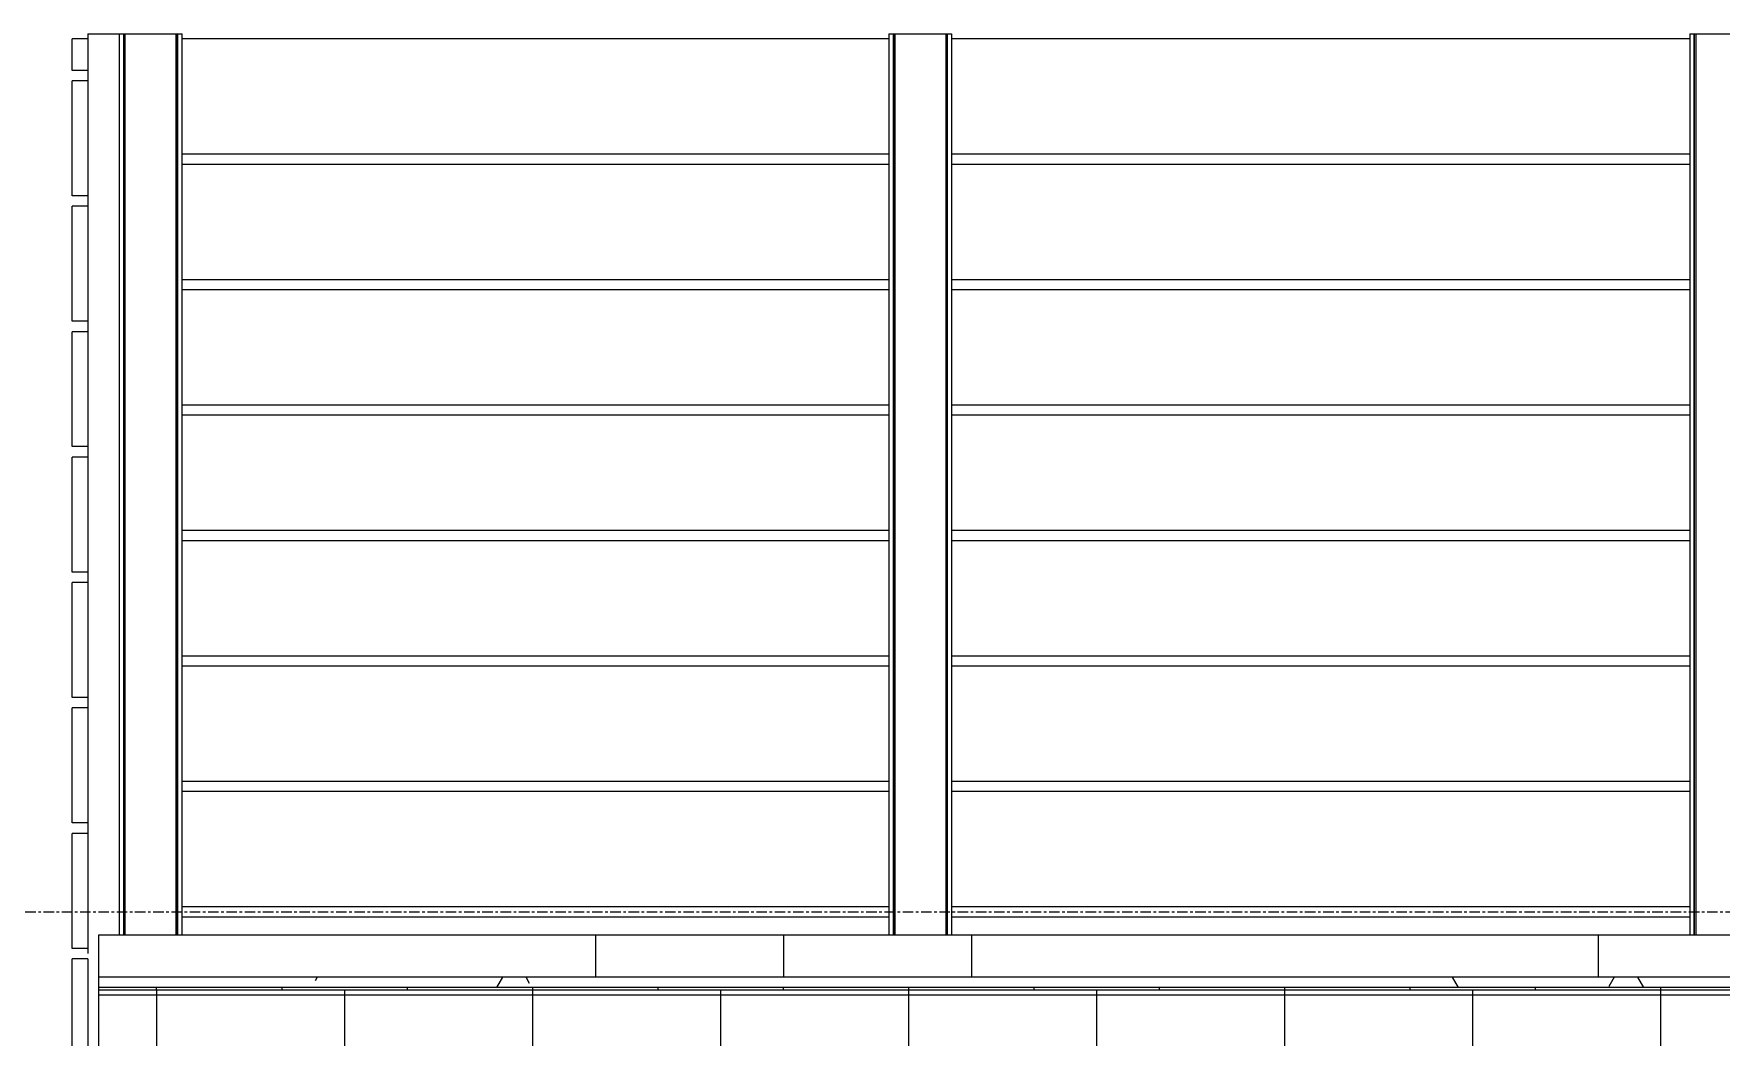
# Model space of a CAD drawing. Header units: inches. Extents: x 9661 to 16490, y -393 to 647.
# Drawn here: x 12897.3 to 12978, y -6 to 42 of the extents above; entities that cross this region are included whole.
import ezdxf

# ---------------------------------------------------------------- set-up
doc = ezdxf.new("R2010")
doc.units = ezdxf.units.IN
doc.header["$MEASUREMENT"] = 0
doc.linetypes.add('Grid Line 1_2_', pattern=[0.875, 0.5, -0.125, 0.125, -0.125])
for name, color, linetype, lineweight in [('A-FLOR-9', 192, 'Continuous', 9), ('A-FLOR-LEVL-1', 51, 'Grid Line 1_2_', 9), ('A-FLOR-MCUT-2', 51, 'Continuous', 9), ('A-FLOR-PATT-1', 45, 'Continuous', 9), ('A-GLAZ-CURT-1', 55, 'Continuous', 9), ('A-GLAZ-CWMG-1', 55, 'Continuous', 9)]:
    doc.layers.add(name, color=color, linetype=linetype, lineweight=lineweight)

# ---------------------------------------------------------------- blocks, each defined once
blk = doc.blocks.new('Horizontal_Siding - Horizontal_Siding-2907272-BUILDING SECTION - NORTH_SOUTH - LOOKING WEST')
at = {"layer": 'A-GLAZ-CURT-1'}
blk.add_line((1978.16, -0.25), (1944.322, -0.25), dxfattribs=at)
blk = doc.blocks.new('Horizontal_Siding - Horizontal_Siding-2907273-BUILDING SECTION - NORTH_SOUTH - LOOKING WEST')
at = {"layer": 'A-GLAZ-CURT-1'}
blk.add_line((2016.497, -0.25), (1981.159, -0.25), dxfattribs=at)
blk = doc.blocks.new('Horizontal_Siding - Horizontal_Siding-V171-BUILDING SECTION - NORTH_SOUTH - LOOKING WEST')
at = {"layer": 'A-GLAZ-CURT-1'}
for p, q in [((1978.16, 5.75), (1944.322, 5.75)), ((1944.324, 0.25), (1978.162, 0.25))]:
    blk.add_line(p, q, dxfattribs=at)
blk = doc.blocks.new('Horizontal_Siding - Horizontal_Siding-V172-BUILDING SECTION - NORTH_SOUTH - LOOKING WEST')
at = {"layer": 'A-GLAZ-CURT-1'}
for p, q in [((2016.497, 5.75), (1981.159, 5.75)), ((1981.16, 0.25), (2016.499, 0.25))]:
    blk.add_line(p, q, dxfattribs=at)
blk = doc.blocks.new('Rectangular Mullion - RAILING POST-2666421-BUILDING SECTION - NORTH_SOUTH - LOOKING WEST')
at = {"layer": 'A-GLAZ-CWMG-1'}
for p, q in [((1978.16, 0), (1978.16, -1.125)), ((1978.371, -1.125), (1978.371, 0)), ((1978.371, 0), (1978.371, -1.125)), ((1978.436, 0), (1978.436, -1.125)), ((1980.885, 0), (1980.885, -1.125)), ((1980.95, 0), (1980.95, -1.125)), ((1980.95, 0), (1980.95, -1.125)), ((1981.16, 0), (1981.16, -1.125))]:
    blk.add_line(p, q, dxfattribs=at)
blk = doc.blocks.new('Rectangular Mullion - RAILING POST-V173-BUILDING SECTION - NORTH_SOUTH - LOOKING WEST')
at = {"layer": 'A-GLAZ-CWMG-1'}
for p, q in [((1978.16, 6), (1978.16, 0)), ((1978.371, 0), (1978.371, 6)), ((1978.371, 6), (1978.371, 0)), ((1978.436, 6), (1978.436, 0)), ((1980.885, 6), (1980.885, 0)), ((1980.95, 6), (1980.95, 0)), ((1980.95, 6), (1980.95, 0)), ((1981.16, 6), (1981.16, 0))]:
    blk.add_line(p, q, dxfattribs=at)
blk = doc.blocks.new('Rectangular Mullion - RAILING POST-2666422-BUILDING SECTION - NORTH_SOUTH - LOOKING WEST')
at = {"layer": 'A-GLAZ-CWMG-1'}
for p, q in [((1978.16, 42), (1978.371, 42)), ((1978.16, 42), (1978.16, 36)), ((1978.371, 36), (1978.371, 42)), ((1978.371, 42), (1978.436, 42)), ((1978.371, 42), (1978.371, 36)), ((1978.436, 42), (1980.885, 42)), ((1978.436, 42), (1978.436, 36)), ((1980.885, 42), (1980.95, 42)), ((1980.885, 42), (1980.885, 36)), ((1980.95, 42), (1980.95, 36)), ((1980.95, 42), (1981.16, 42)), ((1980.95, 42), (1980.95, 36)), ((1981.16, 42), (1981.16, 36))]:
    blk.add_line(p, q, dxfattribs=at)
blk = doc.blocks.new('Rectangular Mullion - RAILING POST-2806288-BUILDING SECTION - NORTH_SOUTH - LOOKING WEST')
at = {"layer": 'A-GLAZ-CWMG-1'}
for p, q in [((1941.324, 42), (1941.534, 42)), ((1941.534, 36), (1941.534, 42)), ((1941.534, 42), (1941.599, 42)), ((1941.534, 36), (1941.534, 42)), ((1941.599, 42), (1944.049, 42)), ((1941.599, 36), (1941.599, 42)), ((1944.049, 42), (1944.113, 42)), ((1944.049, 36), (1944.049, 42)), ((1944.113, 42), (1944.113, 36)), ((1944.113, 42), (1944.324, 42)), ((1944.113, 36), (1944.113, 42)), ((1944.324, 36), (1944.324, 42))]:
    blk.add_line(p, q, dxfattribs=at)
blk = doc.blocks.new('Rectangular Mullion - RAILING POST-2806290-BUILDING SECTION - NORTH_SOUTH - LOOKING WEST')
at = {"layer": 'A-GLAZ-CWMG-1'}
for p, q in [((1941.534, -1.125), (1941.534, 0)), ((1941.534, -1.125), (1941.534, 0)), ((1941.599, -1.125), (1941.599, 0)), ((1944.049, -1.125), (1944.049, 0)), ((1944.113, 0), (1944.113, -1.125)), ((1944.113, -1.125), (1944.113, 0)), ((1944.324, -1.125), (1944.324, 0))]:
    blk.add_line(p, q, dxfattribs=at)
blk = doc.blocks.new('Rectangular Mullion - RAILING POST-V174-BUILDING SECTION - NORTH_SOUTH - LOOKING WEST')
at = {"layer": 'A-GLAZ-CWMG-1'}
for p, q in [((1941.534, 0), (1941.534, 6)), ((1941.534, 0), (1941.534, 6)), ((1941.599, 0), (1941.599, 6)), ((1944.049, 0), (1944.049, 6)), ((1944.113, 6), (1944.113, 0)), ((1944.113, 0), (1944.113, 6)), ((1944.324, 0), (1944.324, 6))]:
    blk.add_line(p, q, dxfattribs=at)
blk = doc.blocks.new('Horizontal_Siding - Horizontal_Siding-2867636-BUILDING SECTION - NORTH_SOUTH - LOOKING WEST')
at = {"layer": 'A-GLAZ-CURT-1'}
for p, q in [((1939.074, -31.75), (1939.074, -26.25)), ((1939.824, -26.25), (1939.074, -26.25)), ((1939.824, -26.25), (1939.824, -31.75)), ((1939.824, -31.75), (1939.074, -31.75))]:
    blk.add_line(p, q, dxfattribs=at)
blk = doc.blocks.new('Horizontal_Siding - Horizontal_Siding-V242-BUILDING SECTION - NORTH_SOUTH - LOOKING WEST')
at = {"layer": 'A-GLAZ-CURT-1'}
for p, q in [((1939.074, -1.75), (1939.074, 3.75)), ((1939.824, 3.75), (1939.074, 3.75)), ((1939.824, -1.75), (1939.074, -1.75))]:
    blk.add_line(p, q, dxfattribs=at)
blk = doc.blocks.new('Horizontal_Siding - Horizontal_Siding-2867638-BUILDING SECTION - NORTH_SOUTH - LOOKING WEST')
at = {"layer": 'A-GLAZ-CURT-1'}
for p, q in [((1939.074, 40.25), (1939.074, 41.75)), ((1939.824, 41.75), (1939.074, 41.75)), ((1939.824, 40.25), (1939.074, 40.25))]:
    blk.add_line(p, q, dxfattribs=at)
blk = doc.blocks.new('Rectangular Mullion - RAILING POST-2680127-BUILDING SECTION - NORTH_SOUTH - LOOKING WEST')
at = {"layer": 'A-GLAZ-CWMG-1'}
for p, q in [((1939.824, 4), (1939.824, -2)), ((1941.324, 4), (1941.324, -1.125))]:
    blk.add_line(p, q, dxfattribs=at)
blk = doc.blocks.new('Rectangular Mullion - RAILING POST-V243-BUILDING SECTION - NORTH_SOUTH - LOOKING WEST')
at = {"layer": 'A-GLAZ-CWMG-1'}
for p, q in [((1939.824, 10), (1939.824, 4)), ((1941.324, 10), (1941.324, 4))]:
    blk.add_line(p, q, dxfattribs=at)
blk = doc.blocks.new('Rectangular Mullion - RAILING POST-2680138-BUILDING SECTION - NORTH_SOUTH - LOOKING WEST')
at = {"layer": 'A-GLAZ-CWMG-1'}
for p, q in [((1939.824, 42), (1941.324, 42)), ((1939.824, 42), (1939.824, 40)), ((1941.324, 42), (1941.324, 40))]:
    blk.add_line(p, q, dxfattribs=at)

msp = doc.modelspace()

# ---------------------------------------------------------------- hatches: boundary and pattern name
at = {"layer": 'A-FLOR-PATT-1'}
h = msp.add_hatch(dxfattribs=at)
h.set_pattern_fill('FP_44', color=256, style=0, pattern_type=2)
h.set_pattern_definition([(0, (14217.158, 59.024), (24, 24), [24, -24]), (0, (14217.158, 68.024), (24, 24), [24, -24]), (0, (14217.158, 77.024), (24, 24), [24, -24]), (90, (14220.158, 80.024), (-24, 24), [24, -24]), (90, (14229.158, 80.024), (-24, 24), [24, -24]), (90, (14238.158, 80.024), (-24, 24), [24, -24])])
h.paths.add_polyline_path([(12979.1167, -3.125), (13059.3755, -3.125), (13059.3755, -1.125), (12900.3755, -1.125), (12900.3755, -3.125), (12970.7375, -3.125)], flags=0)
h = msp.add_hatch(dxfattribs=at)
h.set_pattern_fill('FP_39', color=256, style=0, pattern_type=2)
h.set_pattern_definition([(0, (14217.1578, 59.024), (15.36, 3.84), [1.267, -10.253, 1.267, -10.253, -61.44]), (0, (14217.1578, 59.024), (15.36, 3.84), [-23.04, 1.267, -21.773, 1.267, -10.253, -26.88]), (0, (14217.1578, 59.024), (15.36, 3.84), [-57.6, 1.267, -6.413, 1.267, -17.933]), (120, (14222.9178, 60.944), (-11.005538, 11.38215), [1.267, -10.253, 1.267, -10.253, -61.44]), (120, (14222.9178, 60.944), (-11.005538, 11.38215), [-23.04, 1.267, -21.773, 1.267, -10.253, -26.88]), (120, (14222.9178, 60.944), (-11.005538, 11.38215), [-57.6, 1.267, -6.413, 1.267, -17.933]), (240, (14224.8378, 68.624), (-4.354462, -15.22215), [1.267, -10.253, 1.267, -10.253, -61.44]), (240, (14224.8378, 68.624), (-4.354462, -15.22215), [-23.04, 1.267, -21.773, 1.267, -10.253, -26.88]), (240, (14224.8378, 68.624), (-4.354462, -15.22215), [-57.6, 1.267, -6.413, 1.267, -17.933])])
h.paths.add_polyline_path([(13058.7196, -3.625), (13059.3755, -3.625), (13059.3755, -3.125), (12900.3755, -3.125), (12900.3755, -3.625), (13056.6255, -3.625)], flags=0)
h = msp.add_hatch(dxfattribs=at)
h.set_pattern_fill('FP_47', color=256, style=0, pattern_type=2)
h.set_pattern_definition([(90, (14217.158, 59.024), (-6, 4e-16), [])])
h.paths.add_polyline_path([(12970.7375, -3.75), (13059.3755, -3.75), (13059.3755, -3.625), (12900.3755, -3.625), (12900.3755, -3.75), (12953.979, -3.75)], flags=0)
h = msp.add_hatch(dxfattribs=at)
h.set_pattern_fill('FP_43', color=256, style=0, pattern_type=2)
h.set_pattern_definition([(0, (14217.158, 59.024), (0, 9), []), (90, (14217.158, 59.024), (-9, 6e-16), [])])
h.paths.add_polyline_path([(12900.3755, -8.75), (13059.3755, -8.75), (13059.3755, -3.75), (12900.3755, -3.75), (12900.3755, -7.606)], flags=0)

# ---------------------------------------------------------------- linework, layer by layer
at = {"layer": 'A-FLOR-9'}
for p, q in [((13059.3755, -1.125), (12900.3755, -1.125)), ((12900.3755, -1.125), (12900.3755, -9))]:
    msp.add_line(p, q, dxfattribs=at)
at = {"layer": 'A-FLOR-LEVL-1'}
msp.add_line((12791.0002, 0), (15128.0162, 0), dxfattribs=at)
at = {"layer": 'A-FLOR-MCUT-2'}
for p, q in [((13059.3755, -3.125), (12900.3755, -3.125)), ((13059.3755, -3.625), (12900.3755, -3.625)), ((13059.3755, -3.75), (12900.3755, -3.75))]:
    msp.add_line(p, q, dxfattribs=at)

# ---------------------------------------------------------------- block references
at = {"layer": 'A-GLAZ-CURT-1'}
for name, p in [('Horizontal_Siding - Horizontal_Siding-2867638-BUILDING SECTION - NORTH_SOUTH - LOOKING WEST', (10960.0518, 0)), ('Horizontal_Siding - Horizontal_Siding-V171-BUILDING SECTION - NORTH_SOUTH - LOOKING WEST', (10960.0518, 36)), ('Horizontal_Siding - Horizontal_Siding-V172-BUILDING SECTION - NORTH_SOUTH - LOOKING WEST', (10960.0518, 36)), ('Horizontal_Siding - Horizontal_Siding-V242-BUILDING SECTION - NORTH_SOUTH - LOOKING WEST', (10960.0518, 36)), ('Horizontal_Siding - Horizontal_Siding-V171-BUILDING SECTION - NORTH_SOUTH - LOOKING WEST', (10960.0518, 30)), ('Horizontal_Siding - Horizontal_Siding-V172-BUILDING SECTION - NORTH_SOUTH - LOOKING WEST', (10960.0518, 30)), ('Horizontal_Siding - Horizontal_Siding-V242-BUILDING SECTION - NORTH_SOUTH - LOOKING WEST', (10960.0518, 30)), ('Horizontal_Siding - Horizontal_Siding-V171-BUILDING SECTION - NORTH_SOUTH - LOOKING WEST', (10960.0518, 24)), ('Horizontal_Siding - Horizontal_Siding-V172-BUILDING SECTION - NORTH_SOUTH - LOOKING WEST', (10960.0518, 24)), ('Horizontal_Siding - Horizontal_Siding-V242-BUILDING SECTION - NORTH_SOUTH - LOOKING WEST', (10960.0518, 24)), ('Horizontal_Siding - Horizontal_Siding-V171-BUILDING SECTION - NORTH_SOUTH - LOOKING WEST', (10960.0518, 18)), ('Horizontal_Siding - Horizontal_Siding-V172-BUILDING SECTION - NORTH_SOUTH - LOOKING WEST', (10960.0518, 18)), ('Horizontal_Siding - Horizontal_Siding-V242-BUILDING SECTION - NORTH_SOUTH - LOOKING WEST', (10960.0518, 18)), ('Horizontal_Siding - Horizontal_Siding-V171-BUILDING SECTION - NORTH_SOUTH - LOOKING WEST', (10960.0518, 12)), ('Horizontal_Siding - Horizontal_Siding-V172-BUILDING SECTION - NORTH_SOUTH - LOOKING WEST', (10960.0518, 12)), ('Horizontal_Siding - Horizontal_Siding-V242-BUILDING SECTION - NORTH_SOUTH - LOOKING WEST', (10960.0518, 12)), ('Horizontal_Siding - Horizontal_Siding-V171-BUILDING SECTION - NORTH_SOUTH - LOOKING WEST', (10960.0518, 6)), ('Horizontal_Siding - Horizontal_Siding-V172-BUILDING SECTION - NORTH_SOUTH - LOOKING WEST', (10960.0518, 6)), ('Horizontal_Siding - Horizontal_Siding-V242-BUILDING SECTION - NORTH_SOUTH - LOOKING WEST', (10960.0518, 6)), ('Horizontal_Siding - Horizontal_Siding-V171-BUILDING SECTION - NORTH_SOUTH - LOOKING WEST', (10960.0518, 0)), ('Horizontal_Siding - Horizontal_Siding-V172-BUILDING SECTION - NORTH_SOUTH - LOOKING WEST', (10960.0518, 0)), ('Horizontal_Siding - Horizontal_Siding-V242-BUILDING SECTION - NORTH_SOUTH - LOOKING WEST', (10960.0518, 0)), ('Horizontal_Siding - Horizontal_Siding-2907272-BUILDING SECTION - NORTH_SOUTH - LOOKING WEST', (10960.0518, 0)), ('Horizontal_Siding - Horizontal_Siding-2907273-BUILDING SECTION - NORTH_SOUTH - LOOKING WEST', (10960.0518, 0)), ('Horizontal_Siding - Horizontal_Siding-2867636-BUILDING SECTION - NORTH_SOUTH - LOOKING WEST', (10960.0518, 24))]:
    msp.add_blockref(name, p, dxfattribs=at)
at = {"layer": 'A-GLAZ-CWMG-1'}
for name, p in [('Rectangular Mullion - RAILING POST-2680138-BUILDING SECTION - NORTH_SOUTH - LOOKING WEST', (10960.0518, 0)), ('Rectangular Mullion - RAILING POST-2806288-BUILDING SECTION - NORTH_SOUTH - LOOKING WEST', (10960.0518, 0)), ('Rectangular Mullion - RAILING POST-2666422-BUILDING SECTION - NORTH_SOUTH - LOOKING WEST', (10960.0518, 0)), ('Rectangular Mullion - RAILING POST-2666422-BUILDING SECTION - NORTH_SOUTH - LOOKING WEST', (10998.3885, 0)), ('Rectangular Mullion - RAILING POST-V243-BUILDING SECTION - NORTH_SOUTH - LOOKING WEST', (10960.0518, 30)), ('Rectangular Mullion - RAILING POST-V174-BUILDING SECTION - NORTH_SOUTH - LOOKING WEST', (10960.0518, 30)), ('Rectangular Mullion - RAILING POST-V173-BUILDING SECTION - NORTH_SOUTH - LOOKING WEST', (10960.0518, 30)), ('Rectangular Mullion - RAILING POST-V173-BUILDING SECTION - NORTH_SOUTH - LOOKING WEST', (10998.3885, 30)), ('Rectangular Mullion - RAILING POST-V243-BUILDING SECTION - NORTH_SOUTH - LOOKING WEST', (10960.0518, 24)), ('Rectangular Mullion - RAILING POST-V174-BUILDING SECTION - NORTH_SOUTH - LOOKING WEST', (10960.0518, 24)), ('Rectangular Mullion - RAILING POST-V173-BUILDING SECTION - NORTH_SOUTH - LOOKING WEST', (10960.0518, 24)), ('Rectangular Mullion - RAILING POST-V173-BUILDING SECTION - NORTH_SOUTH - LOOKING WEST', (10998.3885, 24)), ('Rectangular Mullion - RAILING POST-V243-BUILDING SECTION - NORTH_SOUTH - LOOKING WEST', (10960.0518, 18)), ('Rectangular Mullion - RAILING POST-V174-BUILDING SECTION - NORTH_SOUTH - LOOKING WEST', (10960.0518, 18)), ('Rectangular Mullion - RAILING POST-V173-BUILDING SECTION - NORTH_SOUTH - LOOKING WEST', (10960.0518, 18)), ('Rectangular Mullion - RAILING POST-V173-BUILDING SECTION - NORTH_SOUTH - LOOKING WEST', (10998.3885, 18)), ('Rectangular Mullion - RAILING POST-V243-BUILDING SECTION - NORTH_SOUTH - LOOKING WEST', (10960.0518, 12)), ('Rectangular Mullion - RAILING POST-V174-BUILDING SECTION - NORTH_SOUTH - LOOKING WEST', (10960.0518, 12)), ('Rectangular Mullion - RAILING POST-V173-BUILDING SECTION - NORTH_SOUTH - LOOKING WEST', (10960.0518, 12)), ('Rectangular Mullion - RAILING POST-V173-BUILDING SECTION - NORTH_SOUTH - LOOKING WEST', (10998.3885, 12)), ('Rectangular Mullion - RAILING POST-V243-BUILDING SECTION - NORTH_SOUTH - LOOKING WEST', (10960.0518, 6)), ('Rectangular Mullion - RAILING POST-V174-BUILDING SECTION - NORTH_SOUTH - LOOKING WEST', (10960.0518, 6)), ('Rectangular Mullion - RAILING POST-V173-BUILDING SECTION - NORTH_SOUTH - LOOKING WEST', (10960.0518, 6)), ('Rectangular Mullion - RAILING POST-V173-BUILDING SECTION - NORTH_SOUTH - LOOKING WEST', (10998.3885, 6)), ('Rectangular Mullion - RAILING POST-V243-BUILDING SECTION - NORTH_SOUTH - LOOKING WEST', (10960.0518, 0)), ('Rectangular Mullion - RAILING POST-V174-BUILDING SECTION - NORTH_SOUTH - LOOKING WEST', (10960.0518, 0)), ('Rectangular Mullion - RAILING POST-V173-BUILDING SECTION - NORTH_SOUTH - LOOKING WEST', (10960.0518, 0)), ('Rectangular Mullion - RAILING POST-V173-BUILDING SECTION - NORTH_SOUTH - LOOKING WEST', (10998.3885, 0)), ('Rectangular Mullion - RAILING POST-2680127-BUILDING SECTION - NORTH_SOUTH - LOOKING WEST', (10960.0518, 0)), ('Rectangular Mullion - RAILING POST-2806290-BUILDING SECTION - NORTH_SOUTH - LOOKING WEST', (10960.0518, 0)), ('Rectangular Mullion - RAILING POST-2666421-BUILDING SECTION - NORTH_SOUTH - LOOKING WEST', (10960.0518, 0)), ('Rectangular Mullion - RAILING POST-2666421-BUILDING SECTION - NORTH_SOUTH - LOOKING WEST', (10998.3885, 0))]:
    msp.add_blockref(name, p, dxfattribs=at)

doc.saveas('drawing.dxf')
